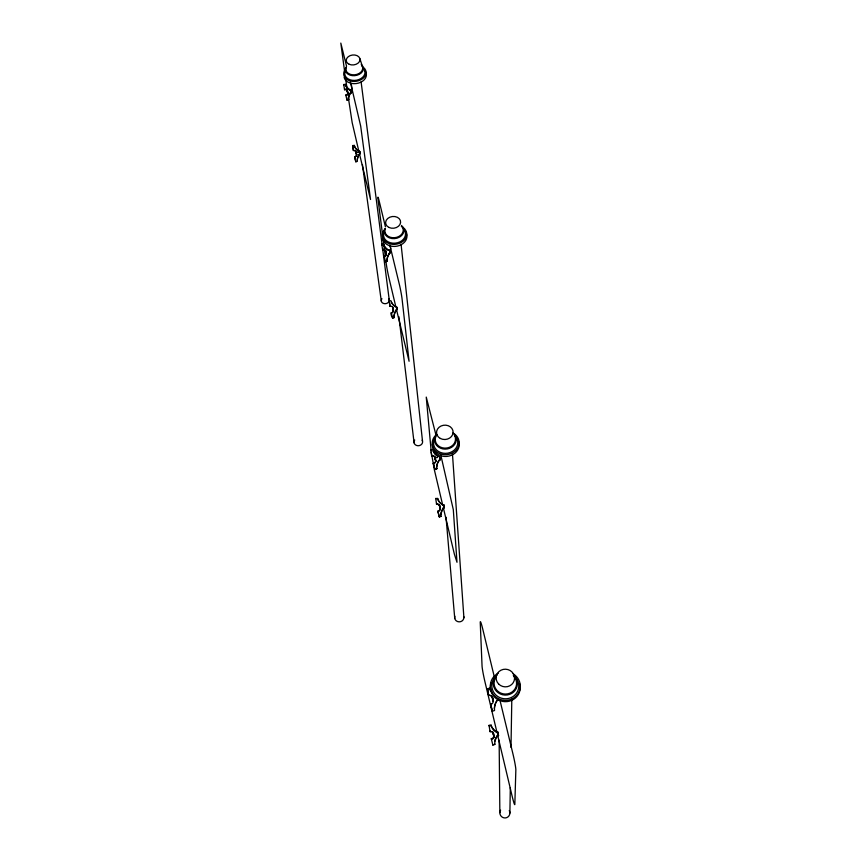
<?xml version="1.0" encoding="UTF-8"?>
<svg xmlns="http://www.w3.org/2000/svg" width="861" height="861" viewBox="0 0 861 861"><rect width="100%" height="100%" fill="white"/><g stroke="black" fill="none" stroke-linecap="round" stroke-linejoin="round"><path stroke-width="1.29" d="M509.884 813.128L510.315 787.643M510.993 747.413L511.811 699.143M430.683 450.131L432.652 449.539L433.309 451.627M435.268 458.17A3.067 2.981 1.6 0 0 432.319 455.932L431.662 456.018L432.33 455.555A3.078 2.981 1.6 0 1 435.279 457.794L435.289 458.3M433.352 463.713L433.998 463.153A3.078 2.981 1.7 0 0 435.752 459.946L435.741 460.323A3.067 2.981 1.7 0 1 433.987 463.53L433.352 463.713L434.934 469.514L436.839 468.545L434.934 469.514M433.32 451.239A13.959 13.496 3.8 0 0 438.088 456.244L438.066 456.621A13.948 13.485 3.8 0 1 435.354 454.414M436.71 467.103A14.013 13.604 5.3 0 1 438.959 460.646C441.08 461.184 439.659 457.18 439.444 456.868M438.959 460.646L440.057 459.354M497.949 733.098L497.701 731.818L498.444 735.359L497.314 736.273A14.336 13.184 -22.3 0 0 494.784 742.688L494.827 744.464L492.89 745.088L492.664 744.41M351.353 91.417L351.568 92.794L351.277 91.427M492.761 698.077L492.74 697.927A3.466 3.39 72.2 0 0 489.446 695.333L488.639 695.548L487.477 688.714L489.726 688.359L490.479 690.328A15.713 15.39 66.3 0 0 491.932 692.545M487.477 688.714L489.726 688.359M488.639 695.548L487.563 688.585M493.159 700.391L493.202 700.542A3.466 3.39 72.5 0 1 491.297 704.266M490.598 704.481L492.438 711.208L490.598 704.481L491.383 704.147M494.365 708.409A15.842 15.455 69.9 0 1 496.765 700.908L496.862 700.8A15.864 15.476 69.8 0 0 494.451 708.302L494.515 710.519L492.438 711.208M496.765 700.908L497.895 699.369M356.594 154.076L356.626 154.184A2.497 2.432 75.4 0 1 355.195 156.82L354.635 156.971L355.83 161.814L357.38 161.351L357.315 159.845A11.301 11.021 78.1 0 1 359.112 154.528L359.887 152.817L360.102 154.108L359.812 152.236M391.249 312.866L391.895 312.855A2.626 2.615 -52.9 0 0 393.445 310.057L393.412 309.938A2.626 2.615 -53 0 1 391.798 312.704L391.249 312.866C390.033 315.944 394.467 320.712 394.047 315.869A11.925 11.839 -50.4 0 1 396.082 310.229C397.212 306.882 397.319 311.499 396.975 308.593M394.209 317.612L394.144 316.019A11.936 11.85 -50.4 0 1 396.178 310.369L397.115 309.583L396.856 308.432M441.252 512.209A13.033 12.517 -24.7 0 1 443.103 508.313C444.825 505.009 444.233 510.218 444.028 505.945M441.004 514.684A13.044 12.528 -24.7 0 1 443.264 508.679L444.287 507.818L444.115 506.602M385.954 252.617L386.309 254.436A2.787 2.594 -2.7 0 0 386.32 253.737L386.288 253.177A2.798 2.594 -2.7 0 1 384.652 255.965L384.081 256.126L385.513 261.722L387.224 261.217L387.106 259.086A12.743 11.85 -1.5 0 1 389.204 253.457L390.011 252.058M387.138 259.635A12.732 11.839 -1.5 0 1 389.237 254.017L390.162 252.305M347.747 94.29A2.572 2.303 -3.7 0 0 347.898 93.096L347.822 92.428A2.583 2.314 -3.7 0 1 346.305 94.914L345.767 95.054L347.08 100.21L348.673 99.747L348.533 97.68A11.753 10.547 -2.9 0 1 350.513 92.687L351.439 91.976L351.04 90.545M348.608 98.348A11.742 10.536 -2.9 0 1 350.588 93.343L351.471 92.321M353.914 150.46A2.486 2.422 75.4 0 1 356.217 152.386L356.271 152.375A2.497 2.432 75.4 0 0 353.968 150.449L353.387 150.514L352.676 145.563L354.291 145.412L354.797 146.844A11.365 11.053 77.4 0 0 358.456 151.149L359.812 152.44M354.291 145.412L354.743 146.865A11.376 11.064 77.4 0 0 358.51 151.138L358.456 151.149M439.142 516.557L441.058 516.374L439.304 516.934L437.829 511.176L438.421 511.003A2.863 2.766 -23 0 0 440.132 508.022L439.68 506.838M392.498 317.957L394.112 317.461M492.89 745.088L491.276 738.749L491.922 738.555A3.153 2.906 -21.4 0 0 493.827 735.359M437.829 511.176L438.572 511.369A2.874 2.766 -23.1 0 0 440.294 508.388L440.1 507.904M353.387 150.514L352.73 145.541M384.695 256.513L384.081 256.126M346.38 95.571L345.767 95.054M359.963 153L359.564 151.202L359.747 152.451M435.3 457.923L437.442 457.482M359.112 154.528L359.166 154.506A11.311 11.032 78.1 0 0 357.315 159.845M356.239 152.494L359.78 152.257M354.635 156.971L355.884 161.814M490.512 731.097L489.844 731.183L490.738 731.764A3.153 2.917 -21.4 0 1 493.654 733.906L493.428 733.238A3.153 2.906 -21.4 0 0 492.051 731.473M488.714 695.43L489.446 695.333A3.466 3.39 72.2 0 1 492.653 698.045M437.065 503.933L436.452 504.008L437.216 504.288A2.874 2.766 -23.1 0 1 439.906 506.376L439.756 506.01A2.874 2.766 -23.1 0 0 437.808 504.029M490.07 731.85L489.059 725.36L491.071 725.123L491.911 727.459A14.389 13.292 -22.5 0 0 496.571 732.313L498.067 733.088L497.701 732.033L496.334 731.656A14.368 13.281 -22.5 0 1 491.674 726.792M382.65 249.981L383.253 249.916A2.787 2.594 -2.8 0 1 385.911 251.853L385.879 251.304A2.798 2.594 -2.8 0 0 383.21 249.356L382.65 249.981L381.778 244.287L383.565 244.115L384.146 245.6A12.689 11.753 -1.8 0 0 388.44 249.948C390.679 249.184 390.464 255.814 389.968 251.853L390.205 252.338M351.353 91.201L351.051 89.845L349.835 89.566A11.71 10.461 -3 0 1 345.918 85.68L345.39 84.367L343.733 84.518L344.54 89.748L345.089 89.695A2.572 2.303 -3.7 0 1 347.532 91.427L347.478 91.718M391.421 302.211A11.989 11.903 -64.4 0 0 395.393 306.677L395.49 306.817A12 11.914 -64.2 0 1 391.518 302.351L390.894 300.715L389.204 300.866L389.947 306.075L390.507 306.021M389.947 306.075L390.603 306.15A2.626 2.615 -54.6 0 1 393.079 308.163L392.993 308.13M435.698 498.487L437.679 498.659L435.698 498.487L436.602 504.363M385.028 247.43A12.678 11.742 -1.8 0 1 384.189 246.16L383.608 244.685L381.821 244.858L381.778 244.287M438.088 456.244L439.454 456.653M438.098 499.886A13.076 12.614 -25.3 0 0 442.393 504.557L443.652 504.944L443.975 505.956L443.673 504.686L444.028 506.16M437.528 498.304L438.249 500.241A13.087 12.624 -25.3 0 0 442.554 504.923L443.813 505.299M395.393 306.677C396.684 305.935 396.867 309.077 396.835 307.678M389.204 300.866L390.033 306.215M489.651 688.488L490.404 690.447M498.175 734.282L498.551 735.606L498.142 734.035M496.334 731.656L496.571 732.313M497.314 736.273L497.077 735.606A14.314 13.173 -22.3 0 0 496.42 736.596M351.503 92.644L350.976 89.641L351.084 90.19M491.071 725.123L491.297 725.78L489.285 726.017L489.059 725.36M390.011 251.606L389.678 250.067L389.796 250.659M494.591 743.796L494.827 744.464M491.276 738.749L492.148 739.222A3.153 2.906 -21.4 0 0 494.063 736.026L494.02 735.907M497.938 699.745L498.153 700.241L497.927 698.594M359.909 58.677L362.599 67.104M443.652 504.944L443.932 506.171M386.223 254.469L385.868 252.65M440.046 459.72L439.777 458.386M433.363 463.336L434.945 469.148M435.235 458.633L435.182 458.838M498.121 733.389L497.927 732.937M492.718 698.949C492.029 696.775 493.439 701.812 492.729 699.606M493.536 735.036C494.106 737.005 493.03 732.205 493.428 734.551M437.98 511.552L439.304 516.934M391.346 313.006L392.594 318.107M436.086 435.494L426.249 397.082L431.017 449.507M440.81 455.049L453.306 509.647L456.997 562.287L454.382 554.204L443.297 507.603M346.563 66.232L340.816 43.082L344.744 72.389M350.309 81.687L360.684 126.104L370.531 199.483L359.521 154.108M385.416 226.809L379.098 200.71A10.418 0.57 79.1 0 0 378.076 199.666L385.319 256.578M389.839 245.073L399.31 284.227A10.676 0.624 78.9 0 1 402.076 298.971L409.083 361.276L396.372 309.131M494.418 677.327L482.838 629.445A12.571 0.839 77.9 0 0 480.255 622.664L482.052 666.027A12.958 0.796 77.8 0 0 485.034 682.149L497.045 732.689M500.058 700.628L512.887 753.676A13.378 0.904 77.5 0 1 515.847 769.992L514.835 804.335A11.656 0.721 77.5 0 1 512.144 796.199L497.669 735.283M358.908 151.536L352.171 122.617L348.296 97.282M395.759 306.527L388.957 277.92A10.741 0.56 78.9 0 1 386.169 263.197L385.825 260.549M442.672 504.987L434.375 469.891L431.275 452.176M498.088 733.798L498.153 734.368M396.856 308.001L396.577 306.764L396.921 308.948M439.799 457.934L439.713 457.266L439.68 457.912M492.675 699.347C494.451 706.816 491.222 691.437 492.589 699.455M439.82 507.032L439.379 505.138L439.81 507.807M439.81 507.473L440.251 509.378L439.906 507.473M356.282 153.689L356.077 152.86M498.218 733.54L498.444 735.359M493.751 735.122C491.373 725.629 495.226 743.301 493.611 734.874M444.007 506.828L443.835 505.945M439.67 458.138L439.971 459.064L439.896 458.396M435.3 458.515L435.429 459.096M393.036 308.959L392.648 307.14L392.96 308.991M393.003 309.196L393.391 311.015L393.079 309.164M356.239 153.118L355.884 151.471L356.26 153.807M356.25 153.506L356.605 155.152L356.228 152.817M435.139 459.064L435.741 461.345L435.386 459.322M385.911 252.402L385.491 250.454L385.825 252.434M439.584 506.709L439.767 507.258M385.943 252.208L386.051 252.757M385.728 252.295L385.836 252.843M435.548 459.688L434.816 456.814L435.429 459.537M389.947 251.972L389.785 251.121M347.575 91.912C348.479 97.853 346.499 86.261 347.403 91.729M347.392 91.944L347.478 90.868A2.572 2.303 -3.7 0 0 345.024 89.027L344.54 89.748M351.191 91.018L350.976 89.856M430.694 449.743L431.662 456.018M389.893 251.423L389.678 250.422M359.618 151.913L359.532 151.213M345.864 80.245L347.919 94.656M351.234 83.56L351.966 88.866M362.416 164.505L381.315 301.178M361.082 81.72L382.176 245.148M382.693 249.141L389.204 299.628M390.431 246.375L390.754 249.033M398.912 316.73L414.098 442.845M343.733 84.518L343.808 85.185M345.39 84.367L345.982 86.348A11.699 10.461 -3 0 0 349.491 89.974M347.08 100.21L347.015 99.553L348.597 99.09L348.673 99.747M401.075 244.309L422.514 441.133M350.513 92.687L350.588 93.343M349.835 89.566L349.9 90.222M446.03 517.246L454.748 618.478M383.565 244.115L383.608 244.685M385.513 261.722L387.192 260.668L387.224 261.217M452.434 453.607L463.896 617.681M389.204 253.457L389.237 254.017M436.818 468.911L436.731 466.727A14.034 13.625 5.2 0 1 438.97 460.269M441.058 516.374L440.854 514.318A13.033 12.517 -24.7 0 1 441.123 512.736M499.132 740.202L499.854 812.655M363.471 67.427A11.268 8.179 -7 0 1 362.847 78.555A11.268 8.179 -7 0 1 347.672 79.912A11.268 8.179 -7 0 1 345.713 69.02M388.881 298.832A4.025 3.272 -7.3 0 1 387.601 302.975A4.025 3.272 -7.3 0 1 382.456 302.878A4.025 3.272 -7.3 0 1 381.95 298.702M365.333 71.366A11.247 8.169 -7 0 1 358.574 83.076A11.247 8.169 -7 0 1 344.152 77.468M362.589 67.793A10.149 7.362 -7 0 1 362.621 77.296A10.149 7.362 -7 0 1 349.803 79.686A10.149 7.362 -7 0 1 345.379 71M361.243 64.467A9.062 6.565 -6.9 0 1 361.265 72.937A9.062 6.565 -6.9 0 1 349.824 75.068A9.062 6.565 -6.9 0 1 345.874 67.33M361.921 65.608A8.47 6.135 -6.9 0 1 354.657 74.799A8.47 6.135 -6.9 0 1 346.37 67.007M356.572 154.194A2.486 2.422 75.4 0 1 355.141 156.82M347.424 94.818A2.572 2.303 -3.7 0 1 346.951 95.259M513.145 673.829A14.992 14.368 8.1 0 1 516.514 695.677A14.992 14.368 8.1 0 1 493.568 694.784A14.992 14.368 8.1 0 1 498.25 673.248M509.281 810.567A5.08 4.994 58.2 0 1 507.979 816.917A5.08 4.994 58.2 0 1 501.532 816.615A5.08 4.994 58.2 0 1 500.607 810.169M519.829 684.118A14.949 14.336 8.2 0 1 504.88 701.672A14.949 14.336 8.2 0 1 491.028 682.977M513.339 675.541A13.496 12.937 8.1 0 1 515.653 694.289A13.496 12.937 8.1 0 1 496.054 695.161A13.496 12.937 8.1 0 1 496.097 676.305M514.071 675.659A12.065 11.559 7.8 0 1 513.608 692.029A12.065 11.559 7.8 0 1 496.549 691.351A12.065 11.559 7.8 0 1 497.077 675.002M513.5 675.907A11.279 10.806 7.8 0 1 513.748 690.533A11.279 10.806 7.8 0 1 498.584 691.846A11.279 10.806 7.8 0 1 495.753 677.446M494.634 741.45A14.314 13.173 -22.3 0 1 495.183 739.222M495.613 738.146A14.314 13.173 -22.3 0 1 495.861 737.619M401.355 226.389A12.237 9.654 -6.3 0 1 404.648 239.702A12.237 9.654 -6.3 0 1 387.676 242.996A12.237 9.654 -6.3 0 1 384.447 229.672M422.148 440.219A4.294 3.724 -6.5 0 1 420.857 444.933A4.294 3.724 -6.5 0 1 415.346 444.782A4.294 3.724 -6.5 0 1 414.733 440.025M405.714 232.061A12.215 9.643 -6.3 0 1 397.072 246.16A12.215 9.643 -6.3 0 1 382.628 236.538M404.379 230.253A11.021 8.685 -6.3 0 1 395.167 243.168A11.021 8.685 -6.3 0 1 384.146 232.05M401.506 225.474A9.837 7.749 -6.3 0 1 401.721 235.451A9.837 7.749 -6.3 0 1 389.312 237.862A9.837 7.749 -6.3 0 1 384.835 228.703M402.302 226.938A9.202 7.243 -6.3 0 1 394.596 237.701A9.202 7.243 -6.3 0 1 385.384 228.434M388.031 250.228A12.678 11.742 -1.8 0 1 387.181 249.625M386.783 249.292A12.678 11.742 -1.8 0 1 386.029 248.592M385.674 248.216A12.678 11.742 -1.8 0 1 385.341 247.828M386.169 255.071A2.787 2.594 -2.7 0 1 385.319 256.158M452.972 432.975A13.485 11.731 -4.5 0 1 456.298 449.991A13.485 11.731 -4.5 0 1 436.462 451.724A13.485 11.731 -4.5 0 1 436.667 434.407M463.799 616.562A4.639 4.337 -3.7 0 1 459.053 621.857A4.639 4.337 -3.7 0 1 454.866 616.239M458.945 442.016A13.453 11.71 -4.4 0 1 446.859 456.416A13.453 11.71 -4.4 0 1 432.373 444.341M455.308 436.226A12.14 10.558 -4.5 0 1 454.296 450.055A12.14 10.558 -4.5 0 1 438.443 451.433A12.14 10.558 -4.5 0 1 434.956 438.012M453.446 433.191A10.849 9.417 -4.5 0 1 453.349 445.955A10.849 9.417 -4.5 0 1 438.723 447.236A10.849 9.417 -4.5 0 1 436.333 434.697M454.393 435.128A10.149 8.804 -4.5 0 1 451.487 446.235A10.149 8.804 -4.5 0 1 438.453 445.901A10.149 8.804 -4.5 0 1 436.893 434.665M434.966 453.984A13.948 13.485 3.8 0 1 433.6 452.122M347.64 92.687L347.553 92.127L347.618 92.687M349.189 64.284A6.91 4.983 -6.9 0 0 359.984 59.979A6.91 4.983 -6.9 0 0 350.201 55.599A6.91 4.983 -6.9 0 0 349.189 64.284M498.648 684.032A9.234 8.825 7.3 0 0 514.189 680.631A9.234 8.825 7.3 0 0 503.19 669.417A9.234 8.825 7.3 0 0 498.648 684.032M388.935 227.444A7.512 5.887 -6.3 0 0 400.602 222.461A7.512 5.887 -6.3 0 0 389.829 217.198A7.512 5.887 -6.3 0 0 388.935 227.444M440.337 438.453A8.298 7.179 -4.5 0 0 453.112 432.523A8.298 7.179 -4.5 0 0 441.047 426.012A8.298 7.179 -4.5 0 0 440.337 438.453"/></g></svg>
